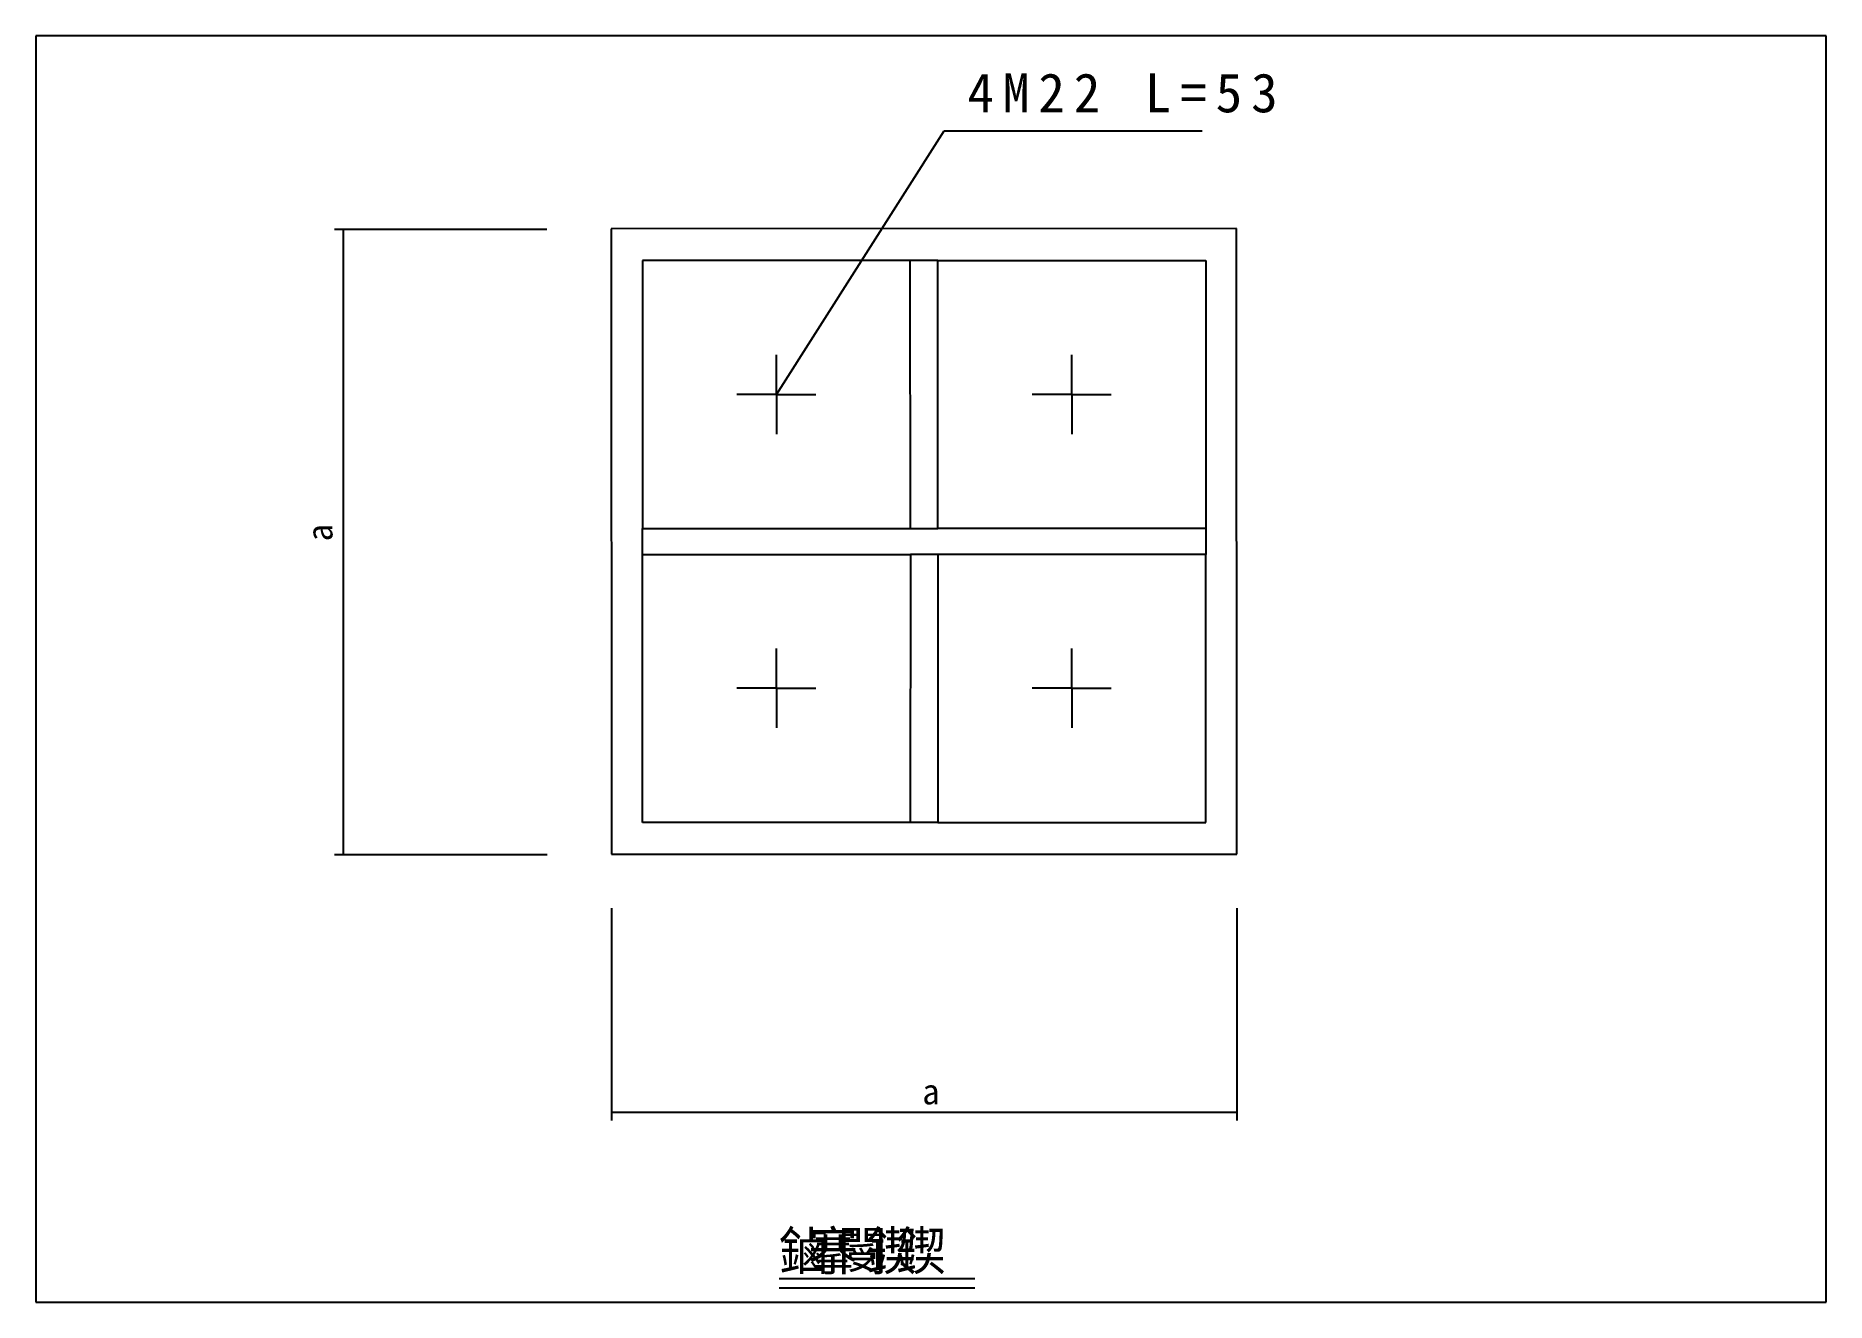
# Model space of a CAD drawing. Header units: metres. Extents: x 0 to 420, y 0 to 297.
import ezdxf

# ---------------------------------------------------------------- set-up
doc = ezdxf.new("R2010")
doc.units = ezdxf.units.M

msp = doc.modelspace()

# ---------------------------------------------------------------- linework, layer by layer
for p, q in [((420, 297), (0, 297)), ((0, 297), (0, 0)), ((420, 0), (420, 297)), ((173.73, 212.88), (213.06, 274.71)), ((213.06, 274.71), (273.64, 274.71)), ((119.89, 251.55), (70.1, 251.55)), ((72.1, 251.55), (72.1, 104.88)), ((281.68, 251.78), (135.01, 251.71)), ((135.01, 251.71), (135.08, 105.04)), ((281.74, 105.11), (281.68, 251.78)), ((205.14, 244.32), (142.29, 244.29)), ((142.29, 244.29), (142.31, 181.44)), ((211.62, 244.32), (205.14, 244.32)), ((205.17, 181.47), (205.14, 244.32)), ((211.59, 181.47), (211.62, 244.32)), ((211.62, 244.32), (274.47, 244.29)), ((274.47, 244.29), (274.44, 181.44)), ((173.73, 212.88), (173.72, 222.15)), ((243.03, 212.88), (243.04, 222.15)), ((173.73, 212.88), (164.46, 212.88)), ((173.73, 212.88), (173.73, 203.61)), ((173.73, 212.88), (182.99, 212.88)), ((243.03, 212.88), (233.76, 212.88)), ((243.03, 212.88), (243.02, 203.61)), ((243.03, 212.88), (252.3, 212.88)), ((142.31, 181.44), (205.17, 181.47)), ((142.31, 175.38), (142.31, 181.44)), ((205.17, 181.47), (211.59, 181.47)), ((274.44, 181.44), (211.59, 181.47)), ((274.44, 181.44), (274.44, 175.38)), ((142.29, 112.53), (142.31, 175.38)), ((142.31, 175.38), (205.17, 175.35)), ((205.17, 175.35), (205.14, 112.5)), ((211.59, 175.35), (205.17, 175.35)), ((274.44, 175.38), (211.59, 175.35)), ((211.59, 175.35), (211.62, 112.5)), ((274.47, 112.53), (274.44, 175.38)), ((173.73, 144), (173.73, 153.27)), ((243.03, 144), (243.02, 153.27)), ((173.73, 144), (164.46, 144)), ((173.73, 144), (173.72, 134.74)), ((173.73, 144), (182.99, 144)), ((243.03, 144), (233.76, 144)), ((243.03, 144), (252.3, 144)), ((243.03, 144), (243.04, 134.74)), ((205.14, 112.5), (142.29, 112.53)), ((211.62, 112.5), (205.14, 112.5)), ((211.62, 112.5), (274.47, 112.53)), ((135.08, 105.04), (281.74, 105.11)), ((119.96, 104.88), (70.1, 104.88)), ((281.74, 92.44), (281.74, 42.58)), ((135.08, 92.38), (135.08, 42.58)), ((135.08, 44.58), (281.74, 44.58)), ((174.36, 5.53), (220.27, 5.53)), ((0, 0), (420, 0)), ((174.36, 3.35), (220.27, 3.35))]:
    msp.add_line(p, q)

# ---------------------------------------------------------------- texts
for s, height, p in [('4', 9.15, (218.54, 279.06)), ('M', 9.15, (226.86, 279.06)), ('2', 9.15, (235.18, 279.06)), ('2', 9.15, (243.5, 279.06)), ('L', 9.15, (260.14, 279.06)), ('5', 9.15, (276.78, 279.06)), ('3', 9.15, (285.1, 279.06)), ('=', 9.15, (268.46, 279.06)), ('a', 6, (207.95, 46.4)), ('鏀', 9.03, (174.28, 7.5)), ('搴', 9.03, (181.15, 7.5)), ('閿', 9.03, (188.02, 7.5)), ('鍥', 9.03, (194.89, 7.5)), ('鍥', 9.03, (201.76, 7.5))]:
    msp.add_text(s, height=height).set_placement(p)
msp.add_text('a', height=6, rotation=90).set_placement((69.59, 178.43))

doc.saveas('drawing.dxf')
